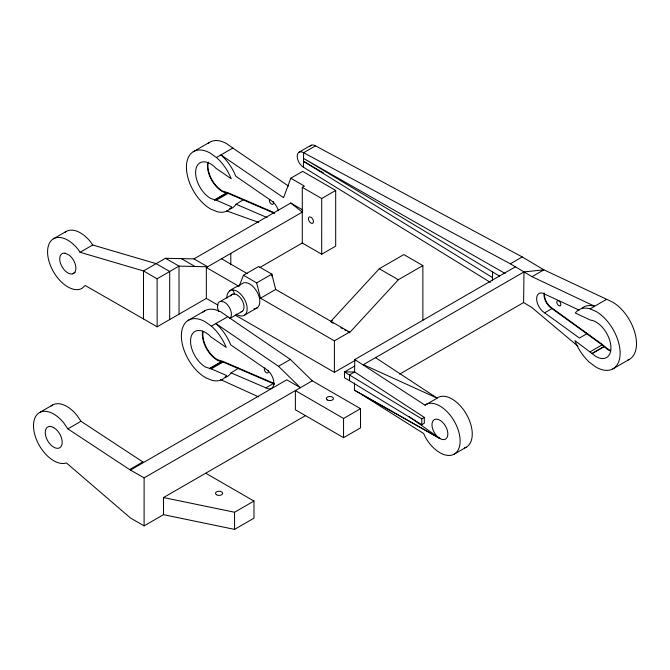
<?xml version="1.0" encoding="UTF-8"?>
<svg xmlns="http://www.w3.org/2000/svg" width="670" height="670" viewBox="0 0 670 670"><rect width="100%" height="100%" fill="white"/><g stroke="black" fill="none" stroke-linecap="round" stroke-linejoin="round"><path stroke-width="1" d="M218.06 305.177L206.335 298.401L157.14 326.818L143.481 318.928L143.497 270.948L165.44 258.277L193.982 258.896L207.633 266.777L302.296 212.122L290.755 203.018L193.982 258.896M144.109 477.869L129.637 469.578L67.846 428.867L63.834 423.005A28.601 16.515 60 0 0 33.5 425.71A28.601 16.515 60 0 0 63.834 463.447L66.523 463.02L130.491 518.019L144.1 525.875L144.109 477.869L312.287 380.828L360.519 408.675L360.519 427.879L343.559 437.669L295.395 409.789L295.395 390.577L343.559 418.465L343.559 437.669M206.335 298.401L206.335 267.523L207.633 266.777L178.999 266.107L165.44 258.277M230.798 264.717L230.807 253.394M259.759 267.556L302.287 243.001L302.296 187.315L304.423 186.101L290.788 178.22L283.552 197.65L220.933 154.912A34.103 19.69 60 0 1 235.748 176.185L272.749 201.704A11.549 6.667 60 0 1 278.385 210.749M302.287 243.001L321.701 254.215L321.709 198.529L335.695 190.456L302.664 171.361L290.788 178.22M235.195 315.067L334.397 372.353L334.397 340.846L349.564 332.094L275.697 289.44L271.827 274.13L258.612 266.501L243.445 275.261L239.441 285.495M335.695 190.456L335.687 246.141L321.701 254.215M349.539 380.702L344.481 377.788L344.481 371.951L354.597 371.951L424.303 417.385L424.303 423.222L421.773 424.68L349.539 380.702L349.539 374.865L354.597 371.951L354.798 359.547L515.414 266.819L532.005 276.685L594.625 306.249A34.103 19.69 60 0 0 582.004 308.116M422.871 320.227L422.871 265.58L403.809 254.575L379.27 268.745L330.511 321.709L332.32 320.662M492.492 280.571L492.576 271.936L492.383 280.747M399.563 374.17L523.597 302.555L523.99 271.911L543.881 269.826L612.757 302.162A34.103 19.69 60 0 1 635.168 333.819A34.103 19.69 60 0 1 627.606 360.184M490.365 282.38L303.426 167.19L303.619 152.71L315.503 145.851L522.24 256.945L543.881 269.826L532.005 276.685M354.397 390.191L439.905 438.523L437.853 437.024A11.214 6.474 60 0 1 433.833 419.973A11.214 6.474 60 0 1 447.099 429.646A11.214 6.474 60 0 1 439.905 438.523L354.397 390.191L354.514 382.955M227.013 298.175C225.698 289.365 236.703 287.79 241.979 283.703A14.296 8.258 60 0 1 253.997 287.564L256.225 290.487A14.296 8.258 60 0 1 259.793 300.478L259.675 303.451A14.296 8.258 60 0 1 253.989 308.728M243.662 199.493L236.116 204.241A34.103 19.69 60 0 1 229.517 209.149M238.612 368.14L231.058 372.88A34.103 19.69 60 0 1 225.455 377.461M347.839 331.709L349.564 332.705L398.332 279.75L422.871 265.58M354.798 359.547L425.04 405.174L425.835 404.471A28.601 16.515 60 0 1 454.428 421.497A28.601 16.515 60 0 1 453.984 454.26A28.601 16.515 60 0 1 425.391 437.242L423.649 433.532L362.981 395.292M523.99 271.911L363.383 364.647L437.175 398.164L437.971 397.469A28.601 16.515 60 0 1 467.275 415.802A28.601 16.515 60 0 1 464.528 447.937M157.14 326.818L157.107 278.804L178.999 266.107L179.049 314.113M193.236 151.738L209.618 142.283M53.5 238.771L66.137 231.468M216.435 157.509A34.103 19.69 60 0 1 231.251 178.781L215.924 168.262L214.191 166.487A21.13 12.202 60 0 0 195.707 170.557A21.13 12.202 60 0 0 210.774 198.504L216.284 200.204L231.619 206.837A34.103 19.69 60 0 1 217.147 211.712L210.916 209.174A34.103 19.69 60 0 1 186.436 167.626A34.103 19.69 60 0 1 210.179 153.061L216.435 157.509L232.817 148.053L288.569 186.109M143.481 318.928L85.149 285.47L82.1 288.301A28.601 16.515 60 0 1 54.798 273.921A28.601 16.515 60 0 1 51.23 240.58A28.601 16.515 60 0 1 77.913 249.148L80.057 252.289L92.695 244.994L156.135 263.645L169.694 271.476L169.694 319.464M72.435 273.863L75.141 272.305M214.442 199.995L226.267 193.169M214.634 200.079L226.468 193.245L228.11 193.379L274.507 213.378M299.122 152.174L311.006 145.315M216.284 200.204L228.11 193.379M218.738 311.592A9.849 5.687 60 0 1 220.447 301.374L233.085 294.08L234.701 294.038A9.849 5.687 60 0 1 243.26 302.832A9.849 5.687 60 0 1 241.074 311.868M188.186 320.386L204.559 310.93M243.445 275.261L256.66 282.891L271.827 274.13L271.827 276.141M39.421 412.62L52.562 405.032M211.377 326.156A34.103 19.69 60 0 1 226.192 347.428L210.866 336.901L209.141 335.134A21.13 12.202 60 0 0 190.648 339.204A21.13 12.202 60 0 0 205.724 367.152L211.226 368.852L226.56 375.485A34.103 19.69 60 0 1 212.089 380.359L205.866 377.821A34.103 19.69 60 0 1 181.377 336.273A34.103 19.69 60 0 1 205.129 321.709L211.377 326.156L227.758 316.701L290.378 359.438L312.287 380.828M256.66 282.891L260.529 298.2L275.697 289.44M242.414 311.223L229.777 318.526A9.849 5.687 60 0 0 225.656 303.049L223.839 301.91L220.447 301.374M244.826 314.95L257.464 307.656M67.846 428.867L80.986 421.279L143.631 462.442L286.76 379.823L300.403 387.687L278.494 366.297L215.874 323.56A34.103 19.69 60 0 1 230.689 344.824L267.69 370.351A11.549 6.667 60 0 1 273.871 382.922A11.549 6.667 60 0 1 267.933 388.709L231.058 372.88M209.383 368.642L221.217 361.817M209.584 368.726L221.41 361.892L223.051 362.018L274.583 384.203M211.226 368.852L223.051 362.018M278.494 366.297L290.378 359.438M265.881 387.871L273.218 383.642M129.637 469.578L142.785 461.99M130.491 470.022L143.631 462.442M303.426 167.19A8.936 5.159 60 0 1 297.204 156.194A8.936 5.159 60 0 1 303.619 152.71L510.356 263.804L522.24 256.945M334.397 372.353L354.991 360.452M354.455 366.189L344.481 371.951L421.773 418.842L421.773 424.68M144.1 525.875L163.514 514.669L163.514 497.55L305.495 415.635M343.559 418.465L360.519 408.675M579.223 310.16L542.809 293.209A11.549 6.667 60 0 0 536.628 298.653A11.549 6.667 60 0 0 542.566 311.29L544.618 312.823L551.946 308.594L602.104 344.891L607.606 349.547A21.13 12.202 60 0 0 610.722 351.021M590.119 308.853L596.375 311.625A34.103 19.69 60 0 1 620.119 353.601A34.103 19.69 60 0 1 595.638 366.884L589.407 362.227A34.103 19.69 60 0 1 574.944 340.645L595.781 356.373A21.13 12.202 60 0 0 610.847 345.829A21.13 12.202 60 0 0 592.364 320.411L590.63 320.185L575.312 313.016A34.103 19.69 60 0 1 590.119 308.853L606.501 299.389M425.04 405.174L436.304 398.667M421.773 418.842L424.303 417.385M163.514 514.669L234.567 529.384L253.98 518.178L253.972 501.068L205.74 473.229M590.278 351.716L602.104 344.891M591.92 353.492L603.745 346.658M592.113 353.634L603.946 346.809M453.984 454.26L466.119 447.25M612.799 368.935L629.18 359.48M163.514 497.55L234.55 512.24L253.972 501.068M229.341 290.998L231.284 290.06L233.629 290.01A14.296 8.258 60 0 1 241.359 294.859L243.587 297.781A14.296 8.258 60 0 1 247.155 307.773L247.037 310.754A14.296 8.258 60 0 1 236.2 314.096M80.057 252.289L143.497 270.948L157.107 278.804M226.51 210.857L258.628 222.381M226.468 193.245L222.608 191.679A21.13 12.202 60 0 1 207.717 162.492M221.41 361.892L217.549 360.318A21.13 12.202 60 0 1 202.658 331.139M274.365 212.725L227.976 192.726L222.599 191.084A20.41 11.784 60 0 1 208.378 162.14M236.116 204.241L267.179 217.608M220.397 379.496L258.494 396.833M505.214 273.511L303.543 158.405L499.619 276.157M302.296 187.315L321.709 198.529M379.27 268.745L398.332 279.75M221.502 258.762L247.163 273.586M331.382 322.211L333.116 323.208M340.904 327.705L342.638 328.71M344.372 329.707L346.105 330.712M260.529 298.2L334.397 340.846M206.335 267.523L239.081 286.433M181.344 258.62L194.962 266.476M290.755 203.018L302.689 209.919M323.325 172.893L303.51 161.303L492.55 277.598M510.356 263.804L515.414 266.819M523.597 302.555L531.595 307.329L577.934 346.222M375.518 357.638L437.175 398.164M232.817 148.053L226.56 143.606A34.103 19.69 60 0 0 208.228 143.288M408.968 416.472L437.853 437.024M227.758 316.701L221.502 312.253A34.103 19.69 60 0 0 202.516 312.522M544.618 312.823L579.441 338.048L586.769 333.811L586.552 333.049M551.946 308.594L549.894 307.061A11.549 6.667 60 0 1 544.107 292.865M92.695 244.994L90.55 241.853A28.601 16.515 60 0 0 64.722 232.465M80.986 421.279L76.975 415.417A28.601 16.515 60 0 0 51.146 406.028M232.9 290.026L234.701 294.038M234.55 512.24L234.567 529.384M349.564 332.094L349.564 332.705M269.96 199.266A2.856 1.65 60 0 0 270.002 202.6L270.429 203.203A2.856 1.65 60 0 0 272.447 204.333L272.866 204.199A2.856 1.65 60 0 0 273.151 201.536M264.91 367.914A2.856 1.65 60 0 0 264.952 371.247L265.37 371.85A2.856 1.65 60 0 0 267.397 372.981L267.807 372.847A2.856 1.65 60 0 0 268.092 370.183M274.474 383.634A10.829 6.256 60 0 1 273.151 383.022L222.917 361.373L217.541 359.731A20.41 11.784 60 0 1 203.127 331.734M230.765 295.931A9.849 5.687 60 0 1 233.085 294.08M610.437 350.318A20.41 11.784 60 0 1 607.615 348.961L602.238 344.397L552.013 308.049A10.829 6.256 60 0 1 544.476 294.725M309.984 146.219A8.936 5.159 60 0 1 315.503 145.851M560.212 305.738L559.785 305.855A2.856 1.65 60 0 1 557.767 304.649L557.348 304.038A2.856 1.65 60 0 1 557.398 300.755A2.856 1.65 60 0 1 560.254 302.463A2.856 1.65 60 0 1 560.212 305.738M65.032 253.159L63.156 253.21A11.44 6.608 60 0 0 62.595 267.69A11.44 6.608 60 0 0 75.124 271.719A11.44 6.608 60 0 0 69.203 255.153L65.032 253.159M53.726 427.594L51.531 426.664A11.993 6.926 60 0 0 46.774 438.992A11.993 6.926 60 0 0 60.669 447.016A11.993 6.926 60 0 0 55.92 429.202L53.726 427.594M216.561 494.778A3.576 2.06 0 0 0 222.541 493.849A3.576 2.06 0 0 0 218.16 491.319A3.576 2.06 0 0 0 216.561 494.778M308.493 219.5A3.576 2.06 60 0 0 312.722 223.252A3.576 2.06 60 0 0 311.592 217.716A3.576 2.06 60 0 0 308.493 219.5M327.328 399.99A3.576 2.06 0 0 0 333.308 399.06A3.576 2.06 0 0 0 328.928 396.54A3.576 2.06 0 0 0 327.328 399.99"/></g></svg>
